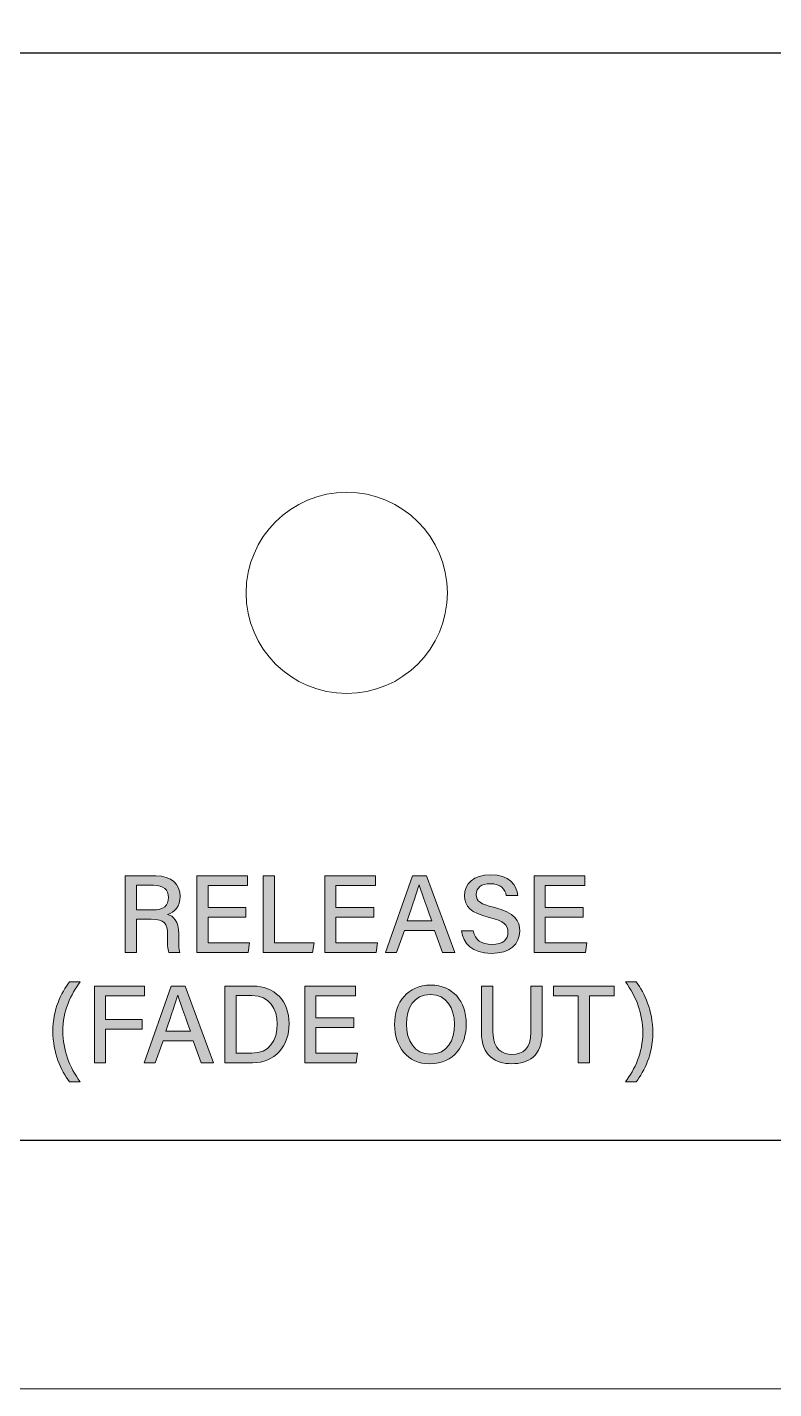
# Model space of a CAD drawing. Header units: millimetres. Extents: x 0 to 175, y 279 to 475.
# Drawn here: x 37.76 to 64.02, y 279.4 to 327.3 of the extents above; entities that cross this region are included whole.
import ezdxf

# ---------------------------------------------------------------- set-up
doc = ezdxf.new("R2010")
doc.units = ezdxf.units.MM
doc.header["$MEASUREMENT"] = 0
for name, color, linetype, lineweight in [('holes', 7, 'Continuous', 0), ('LINES', 7, 'Continuous', 0), ('new text', 7, 'Continuous', 0), ('outline', 7, 'Continuous', 0)]:
    doc.layers.add(name, color=color, linetype=linetype, lineweight=lineweight)

# ---------------------------------------------------------------- blocks, each defined once
blk = doc.blocks.new('Block_20')
at = {"layer": 'new text', "transparency": 33554687}
h = blk.add_hatch(color=7, dxfattribs=at)
h.dxf.hatch_style = 2
edge = h.paths.add_edge_path()
edge.add_spline(control_points=[(53.447, 295.509), (53.518, 295.195), (53.734, 295.031), (54.11, 295.031), (54.51, 295.031), (54.67, 295.214), (54.67, 295.458), (54.67, 295.719), (54.537, 295.86), (54.012, 295.986), (53.358, 296.144), (53.145, 296.371), (53.145, 296.747), (53.145, 297.16), (53.451, 297.485), (54.06, 297.485), (54.716, 297.485), (54.984, 297.112), (55.02, 296.75), (55.02, 296.75), (54.614, 296.75), (54.614, 296.75), (54.57, 296.976), (54.431, 297.169), (54.046, 297.169), (53.735, 297.169), (53.559, 297.031), (53.559, 296.787), (53.559, 296.546), (53.704, 296.451), (54.169, 296.339), (54.941, 296.152), (55.084, 295.854), (55.084, 295.502), (55.084, 295.056), (54.752, 294.716), (54.083, 294.716), (53.403, 294.716), (53.099, 295.08), (53.041, 295.509), (53.041, 295.509), (53.447, 295.509), (53.447, 295.509)], knot_values=[0, 0, 0, 0, 1, 1, 1, 2, 2, 2, 3, 3, 3, 4, 4, 4, 5, 5, 5, 6, 6, 6, 7, 7, 7, 8, 8, 8, 9, 9, 9, 10, 10, 10, 11, 11, 11, 12, 12, 12, 13, 13, 13, 14, 14, 14, 14], degree=3, periodic=0)
h = blk.add_hatch(color=7, dxfattribs=at)
h.dxf.hatch_style = 2
edge = h.paths.add_edge_path()
edge.add_spline(control_points=[(41.597, 296.249), (41.597, 296.249), (42.165, 296.249), (42.165, 296.249), (42.559, 296.249), (42.729, 296.398), (42.729, 296.686), (42.729, 296.96), (42.551, 297.115), (42.2, 297.115), (42.2, 297.115), (41.597, 297.115), (41.597, 297.115), (41.597, 297.115), (41.597, 296.249), (41.597, 296.249)], knot_values=[0, 0, 0, 0, 1, 1, 1, 2, 2, 2, 3, 3, 3, 4, 4, 4, 5, 5, 5, 5], degree=3, periodic=0)
edge = h.paths.add_edge_path()
edge.add_spline(control_points=[(41.597, 295.918), (41.597, 295.918), (41.597, 294.751), (41.597, 294.751), (41.597, 294.751), (41.202, 294.751), (41.202, 294.751), (41.202, 294.751), (41.202, 297.446), (41.202, 297.446), (41.202, 297.446), (42.28, 297.446), (42.28, 297.446), (42.84, 297.446), (43.14, 297.142), (43.14, 296.722), (43.14, 296.369), (42.939, 296.16), (42.693, 296.087), (42.897, 296.03), (43.09, 295.87), (43.09, 295.4), (43.09, 295.4), (43.09, 295.281), (43.09, 295.281), (43.09, 295.096), (43.083, 294.866), (43.127, 294.751), (43.127, 294.751), (42.74, 294.751), (42.74, 294.751), (42.692, 294.867), (42.693, 295.076), (42.693, 295.335), (42.693, 295.335), (42.693, 295.389), (42.693, 295.389), (42.693, 295.756), (42.591, 295.918), (42.116, 295.918), (42.116, 295.918), (41.597, 295.918), (41.597, 295.918)], knot_values=[0, 0, 0, 0, 1, 1, 1, 2, 2, 2, 3, 3, 3, 4, 4, 4, 5, 5, 5, 6, 6, 6, 7, 7, 7, 8, 8, 8, 9, 9, 9, 10, 10, 10, 11, 11, 11, 12, 12, 12, 13, 13, 13, 14, 14, 14, 14], degree=3, periodic=0)
h = blk.add_hatch(color=7, dxfattribs=at)
h.dxf.hatch_style = 2
edge = h.paths.add_edge_path()
edge.add_spline(control_points=[(45.45, 295.992), (45.45, 295.992), (44.119, 295.992), (44.119, 295.992), (44.119, 295.992), (44.119, 295.089), (44.119, 295.089), (44.119, 295.089), (45.582, 295.089), (45.582, 295.089), (45.582, 295.089), (45.532, 294.751), (45.532, 294.751), (45.532, 294.751), (43.728, 294.751), (43.728, 294.751), (43.728, 294.751), (43.728, 297.446), (43.728, 297.446), (43.728, 297.446), (45.513, 297.446), (45.513, 297.446), (45.513, 297.446), (45.513, 297.108), (45.513, 297.108), (45.513, 297.108), (44.119, 297.108), (44.119, 297.108), (44.119, 297.108), (44.119, 296.331), (44.119, 296.331), (44.119, 296.331), (45.45, 296.331), (45.45, 296.331), (45.45, 296.331), (45.45, 295.992), (45.45, 295.992)], knot_values=[0, 0, 0, 0, 1, 1, 1, 2, 2, 2, 3, 3, 3, 4, 4, 4, 5, 5, 5, 6, 6, 6, 7, 7, 7, 8, 8, 8, 9, 9, 9, 10, 10, 10, 11, 11, 11, 12, 12, 12, 12], degree=3, periodic=0)
h = blk.add_hatch(color=7, dxfattribs=at)
h.dxf.hatch_style = 2
edge = h.paths.add_edge_path()
edge.add_spline(control_points=[(46.056, 297.446), (46.056, 297.446), (46.456, 297.446), (46.456, 297.446), (46.456, 297.446), (46.456, 295.089), (46.456, 295.089), (46.456, 295.089), (47.85, 295.089), (47.85, 295.089), (47.85, 295.089), (47.798, 294.751), (47.798, 294.751), (47.798, 294.751), (46.056, 294.751), (46.056, 294.751), (46.056, 294.751), (46.056, 297.446), (46.056, 297.446)], knot_values=[0, 0, 0, 0, 1, 1, 1, 2, 2, 2, 3, 3, 3, 4, 4, 4, 5, 5, 5, 6, 6, 6, 6], degree=3, periodic=0)
h = blk.add_hatch(color=7, dxfattribs=at)
h.dxf.hatch_style = 2
edge = h.paths.add_edge_path()
edge.add_spline(control_points=[(49.952, 295.992), (49.952, 295.992), (48.621, 295.992), (48.621, 295.992), (48.621, 295.992), (48.621, 295.089), (48.621, 295.089), (48.621, 295.089), (50.084, 295.089), (50.084, 295.089), (50.084, 295.089), (50.033, 294.751), (50.033, 294.751), (50.033, 294.751), (48.23, 294.751), (48.23, 294.751), (48.23, 294.751), (48.23, 297.446), (48.23, 297.446), (48.23, 297.446), (50.015, 297.446), (50.015, 297.446), (50.015, 297.446), (50.015, 297.108), (50.015, 297.108), (50.015, 297.108), (48.621, 297.108), (48.621, 297.108), (48.621, 297.108), (48.621, 296.331), (48.621, 296.331), (48.621, 296.331), (49.952, 296.331), (49.952, 296.331), (49.952, 296.331), (49.952, 295.992), (49.952, 295.992)], knot_values=[0, 0, 0, 0, 1, 1, 1, 2, 2, 2, 3, 3, 3, 4, 4, 4, 5, 5, 5, 6, 6, 6, 7, 7, 7, 8, 8, 8, 9, 9, 9, 10, 10, 10, 11, 11, 11, 12, 12, 12, 12], degree=3, periodic=0)
h = blk.add_hatch(color=7, dxfattribs=at)
h.dxf.hatch_style = 2
edge = h.paths.add_edge_path()
edge.add_spline(control_points=[(51.99, 295.863), (51.746, 296.545), (51.608, 296.919), (51.548, 297.131), (51.548, 297.131), (51.544, 297.131), (51.544, 297.131), (51.478, 296.896), (51.325, 296.446), (51.128, 295.863), (51.128, 295.863), (51.99, 295.863), (51.99, 295.863)], knot_values=[0, 0, 0, 0, 1, 1, 1, 2, 2, 2, 3, 3, 3, 4, 4, 4, 4], degree=3, periodic=0)
edge = h.paths.add_edge_path()
edge.add_spline(control_points=[(51.03, 295.524), (51.03, 295.524), (50.755, 294.751), (50.755, 294.751), (50.755, 294.751), (50.358, 294.751), (50.358, 294.751), (50.358, 294.751), (51.309, 297.446), (51.309, 297.446), (51.309, 297.446), (51.805, 297.446), (51.805, 297.446), (51.805, 297.446), (52.797, 294.751), (52.797, 294.751), (52.797, 294.751), (52.373, 294.751), (52.373, 294.751), (52.373, 294.751), (52.088, 295.524), (52.088, 295.524), (52.088, 295.524), (51.03, 295.524), (51.03, 295.524)], knot_values=[0, 0, 0, 0, 1, 1, 1, 2, 2, 2, 3, 3, 3, 4, 4, 4, 5, 5, 5, 6, 6, 6, 7, 7, 7, 8, 8, 8, 8], degree=3, periodic=0)
h = blk.add_hatch(color=7, dxfattribs=at)
h.dxf.hatch_style = 2
edge = h.paths.add_edge_path()
edge.add_spline(control_points=[(57.313, 295.992), (57.313, 295.992), (55.982, 295.992), (55.982, 295.992), (55.982, 295.992), (55.982, 295.089), (55.982, 295.089), (55.982, 295.089), (57.445, 295.089), (57.445, 295.089), (57.445, 295.089), (57.395, 294.751), (57.395, 294.751), (57.395, 294.751), (55.591, 294.751), (55.591, 294.751), (55.591, 294.751), (55.591, 297.446), (55.591, 297.446), (55.591, 297.446), (57.376, 297.446), (57.376, 297.446), (57.376, 297.446), (57.376, 297.108), (57.376, 297.108), (57.376, 297.108), (55.982, 297.108), (55.982, 297.108), (55.982, 297.108), (55.982, 296.331), (55.982, 296.331), (55.982, 296.331), (57.313, 296.331), (57.313, 296.331), (57.313, 296.331), (57.313, 295.992), (57.313, 295.992)], knot_values=[0, 0, 0, 0, 1, 1, 1, 2, 2, 2, 3, 3, 3, 4, 4, 4, 5, 5, 5, 6, 6, 6, 7, 7, 7, 8, 8, 8, 9, 9, 9, 10, 10, 10, 11, 11, 11, 12, 12, 12, 12], degree=3, periodic=0)
h = blk.add_hatch(color=7, dxfattribs=at)
h.dxf.hatch_style = 2
edge = h.paths.add_edge_path()
edge.add_spline(control_points=[(39.624, 293.715), (39.29, 293.277), (39.012, 292.695), (39.012, 291.979), (39.012, 291.325), (39.238, 290.714), (39.624, 290.2), (39.624, 290.2), (39.242, 290.2), (39.242, 290.2), (38.945, 290.6), (38.661, 291.205), (38.661, 291.983), (38.661, 292.753), (38.953, 293.327), (39.242, 293.715), (39.242, 293.715), (39.624, 293.715), (39.624, 293.715)], knot_values=[0, 0, 0, 0, 1, 1, 1, 2, 2, 2, 3, 3, 3, 4, 4, 4, 5, 5, 5, 6, 6, 6, 6], degree=3, periodic=0)
h = blk.add_hatch(color=7, dxfattribs=at)
h.dxf.hatch_style = 2
edge = h.paths.add_edge_path()
edge.add_spline(control_points=[(58.804, 290.2), (59.137, 290.638), (59.416, 291.22), (59.416, 291.935), (59.416, 292.59), (59.189, 293.201), (58.804, 293.715), (58.804, 293.715), (59.185, 293.715), (59.185, 293.715), (59.482, 293.315), (59.767, 292.71), (59.767, 291.932), (59.767, 291.162), (59.475, 290.587), (59.185, 290.2), (59.185, 290.2), (58.804, 290.2), (58.804, 290.2)], knot_values=[0, 0, 0, 0, 1, 1, 1, 2, 2, 2, 3, 3, 3, 4, 4, 4, 5, 5, 5, 6, 6, 6, 6], degree=3, periodic=0)
h = blk.add_hatch(color=7, dxfattribs=at)
h.dxf.hatch_style = 2
edge = h.paths.add_edge_path()
edge.add_spline(control_points=[(40.123, 293.566), (40.123, 293.566), (41.883, 293.566), (41.883, 293.566), (41.883, 293.566), (41.883, 293.227), (41.883, 293.227), (41.883, 293.227), (40.516, 293.227), (40.516, 293.227), (40.516, 293.227), (40.516, 292.393), (40.516, 292.393), (40.516, 292.393), (41.798, 292.393), (41.798, 292.393), (41.798, 292.393), (41.798, 292.054), (41.798, 292.054), (41.798, 292.054), (40.516, 292.054), (40.516, 292.054), (40.516, 292.054), (40.516, 290.87), (40.516, 290.87), (40.516, 290.87), (40.123, 290.87), (40.123, 290.87), (40.123, 290.87), (40.123, 293.566), (40.123, 293.566)], knot_values=[0, 0, 0, 0, 1, 1, 1, 2, 2, 2, 3, 3, 3, 4, 4, 4, 5, 5, 5, 6, 6, 6, 7, 7, 7, 8, 8, 8, 9, 9, 9, 10, 10, 10, 10], degree=3, periodic=0)
h = blk.add_hatch(color=7, dxfattribs=at)
h.dxf.hatch_style = 2
edge = h.paths.add_edge_path()
edge.add_spline(control_points=[(43.499, 291.982), (43.255, 292.664), (43.117, 293.038), (43.058, 293.251), (43.058, 293.251), (43.054, 293.251), (43.054, 293.251), (42.988, 293.015), (42.834, 292.565), (42.638, 291.982), (42.638, 291.982), (43.499, 291.982), (43.499, 291.982)], knot_values=[0, 0, 0, 0, 1, 1, 1, 2, 2, 2, 3, 3, 3, 4, 4, 4, 4], degree=3, periodic=0)
edge = h.paths.add_edge_path()
edge.add_spline(control_points=[(42.539, 291.644), (42.539, 291.644), (42.264, 290.87), (42.264, 290.87), (42.264, 290.87), (41.867, 290.87), (41.867, 290.87), (41.867, 290.87), (42.819, 293.566), (42.819, 293.566), (42.819, 293.566), (43.314, 293.566), (43.314, 293.566), (43.314, 293.566), (44.307, 290.87), (44.307, 290.87), (44.307, 290.87), (43.882, 290.87), (43.882, 290.87), (43.882, 290.87), (43.598, 291.644), (43.598, 291.644), (43.598, 291.644), (42.539, 291.644), (42.539, 291.644)], knot_values=[0, 0, 0, 0, 1, 1, 1, 2, 2, 2, 3, 3, 3, 4, 4, 4, 5, 5, 5, 6, 6, 6, 7, 7, 7, 8, 8, 8, 8], degree=3, periodic=0)
h = blk.add_hatch(color=7, dxfattribs=at)
h.dxf.hatch_style = 2
edge = h.paths.add_edge_path()
edge.add_spline(control_points=[(45.114, 291.205), (45.114, 291.205), (45.655, 291.205), (45.655, 291.205), (46.267, 291.205), (46.555, 291.646), (46.555, 292.24), (46.555, 292.755), (46.292, 293.231), (45.657, 293.231), (45.657, 293.231), (45.114, 293.231), (45.114, 293.231), (45.114, 293.231), (45.114, 291.205), (45.114, 291.205)], knot_values=[0, 0, 0, 0, 1, 1, 1, 2, 2, 2, 3, 3, 3, 4, 4, 4, 5, 5, 5, 5], degree=3, periodic=0)
edge = h.paths.add_edge_path()
edge.add_spline(control_points=[(44.714, 293.566), (44.714, 293.566), (45.697, 293.566), (45.697, 293.566), (46.46, 293.566), (46.973, 293.049), (46.973, 292.246), (46.973, 291.451), (46.473, 290.87), (45.683, 290.87), (45.683, 290.87), (44.714, 290.87), (44.714, 290.87), (44.714, 290.87), (44.714, 293.566), (44.714, 293.566)], knot_values=[0, 0, 0, 0, 1, 1, 1, 2, 2, 2, 3, 3, 3, 4, 4, 4, 5, 5, 5, 5], degree=3, periodic=0)
h = blk.add_hatch(color=7, dxfattribs=at)
h.dxf.hatch_style = 2
edge = h.paths.add_edge_path()
edge.add_spline(control_points=[(49.245, 292.112), (49.245, 292.112), (47.915, 292.112), (47.915, 292.112), (47.915, 292.112), (47.915, 291.209), (47.915, 291.209), (47.915, 291.209), (49.377, 291.209), (49.377, 291.209), (49.377, 291.209), (49.327, 290.87), (49.327, 290.87), (49.327, 290.87), (47.523, 290.87), (47.523, 290.87), (47.523, 290.87), (47.523, 293.566), (47.523, 293.566), (47.523, 293.566), (49.308, 293.566), (49.308, 293.566), (49.308, 293.566), (49.308, 293.227), (49.308, 293.227), (49.308, 293.227), (47.915, 293.227), (47.915, 293.227), (47.915, 293.227), (47.915, 292.45), (47.915, 292.45), (47.915, 292.45), (49.245, 292.45), (49.245, 292.45), (49.245, 292.45), (49.245, 292.112), (49.245, 292.112)], knot_values=[0, 0, 0, 0, 1, 1, 1, 2, 2, 2, 3, 3, 3, 4, 4, 4, 5, 5, 5, 6, 6, 6, 7, 7, 7, 8, 8, 8, 9, 9, 9, 10, 10, 10, 11, 11, 11, 12, 12, 12, 12], degree=3, periodic=0)
h = blk.add_hatch(color=7, dxfattribs=at)
h.dxf.hatch_style = 2
edge = h.paths.add_edge_path()
edge.add_spline(control_points=[(51.1, 292.23), (51.1, 291.658), (51.385, 291.168), (51.945, 291.168), (52.551, 291.168), (52.788, 291.669), (52.788, 292.226), (52.788, 292.794), (52.519, 293.268), (51.944, 293.268), (51.357, 293.268), (51.1, 292.795), (51.1, 292.23)], knot_values=[0, 0, 0, 0, 1, 1, 1, 2, 2, 2, 3, 3, 3, 4, 4, 4, 4], degree=3, periodic=0)
edge = h.paths.add_edge_path()
edge.add_spline(control_points=[(53.205, 292.232), (53.205, 291.489), (52.783, 290.832), (51.929, 290.832), (51.125, 290.832), (50.683, 291.445), (50.683, 292.218), (50.683, 292.992), (51.141, 293.604), (51.961, 293.604), (52.726, 293.604), (53.205, 293.038), (53.205, 292.232)], knot_values=[0, 0, 0, 0, 1, 1, 1, 2, 2, 2, 3, 3, 3, 4, 4, 4, 4], degree=3, periodic=0)
h = blk.add_hatch(color=7, dxfattribs=at)
h.dxf.hatch_style = 2
edge = h.paths.add_edge_path()
edge.add_spline(control_points=[(54.145, 293.566), (54.145, 293.566), (54.145, 291.947), (54.145, 291.947), (54.145, 291.332), (54.479, 291.164), (54.814, 291.164), (55.204, 291.164), (55.475, 291.349), (55.475, 291.947), (55.475, 291.947), (55.475, 293.566), (55.475, 293.566), (55.475, 293.566), (55.877, 293.566), (55.877, 293.566), (55.877, 293.566), (55.877, 291.967), (55.877, 291.967), (55.877, 291.084), (55.383, 290.836), (54.806, 290.836), (54.235, 290.836), (53.741, 291.102), (53.741, 291.945), (53.741, 291.945), (53.741, 293.566), (53.741, 293.566), (53.741, 293.566), (54.145, 293.566), (54.145, 293.566)], knot_values=[0, 0, 0, 0, 1, 1, 1, 2, 2, 2, 3, 3, 3, 4, 4, 4, 5, 5, 5, 6, 6, 6, 7, 7, 7, 8, 8, 8, 9, 9, 9, 10, 10, 10, 10], degree=3, periodic=0)
h = blk.add_hatch(color=7, dxfattribs=at)
h.dxf.hatch_style = 2
edge = h.paths.add_edge_path()
edge.add_spline(control_points=[(57.14, 293.227), (57.14, 293.227), (56.279, 293.227), (56.279, 293.227), (56.279, 293.227), (56.279, 293.566), (56.279, 293.566), (56.279, 293.566), (58.404, 293.566), (58.404, 293.566), (58.404, 293.566), (58.404, 293.227), (58.404, 293.227), (58.404, 293.227), (57.543, 293.227), (57.543, 293.227), (57.543, 293.227), (57.543, 290.87), (57.543, 290.87), (57.543, 290.87), (57.14, 290.87), (57.14, 290.87), (57.14, 290.87), (57.14, 293.227), (57.14, 293.227)], knot_values=[0, 0, 0, 0, 1, 1, 1, 2, 2, 2, 3, 3, 3, 4, 4, 4, 5, 5, 5, 6, 6, 6, 7, 7, 7, 8, 8, 8, 8], degree=3, periodic=0)
at = {"layer": 'new text'}
for points, knots in [([(53.447, 295.509), (53.518, 295.195), (53.734, 295.031), (54.11, 295.031), (54.51, 295.031), (54.67, 295.214), (54.67, 295.458), (54.67, 295.719), (54.537, 295.86), (54.012, 295.986), (53.358, 296.144), (53.145, 296.371), (53.145, 296.747), (53.145, 297.16), (53.451, 297.485), (54.06, 297.485), (54.716, 297.485), (54.984, 297.112), (55.02, 296.75), (55.02, 296.75), (54.614, 296.75), (54.614, 296.75), (54.57, 296.976), (54.431, 297.169), (54.046, 297.169), (53.735, 297.169), (53.559, 297.031), (53.559, 296.787), (53.559, 296.546), (53.704, 296.451), (54.169, 296.339), (54.941, 296.152), (55.084, 295.854), (55.084, 295.502), (55.084, 295.056), (54.752, 294.716), (54.083, 294.716), (53.403, 294.716), (53.099, 295.08), (53.041, 295.509), (53.041, 295.509), (53.447, 295.509), (53.447, 295.509)], [0, 0, 0, 0, 1, 1, 1, 2, 2, 2, 3, 3, 3, 4, 4, 4, 5, 5, 5, 6, 6, 6, 7, 7, 7, 8, 8, 8, 9, 9, 9, 10, 10, 10, 11, 11, 11, 12, 12, 12, 13, 13, 13, 14, 14, 14, 14]), ([(41.597, 295.918), (41.597, 295.918), (41.597, 294.751), (41.597, 294.751), (41.597, 294.751), (41.202, 294.751), (41.202, 294.751), (41.202, 294.751), (41.202, 297.446), (41.202, 297.446), (41.202, 297.446), (42.28, 297.446), (42.28, 297.446), (42.84, 297.446), (43.14, 297.142), (43.14, 296.722), (43.14, 296.369), (42.939, 296.16), (42.693, 296.087), (42.897, 296.03), (43.09, 295.87), (43.09, 295.4), (43.09, 295.4), (43.09, 295.281), (43.09, 295.281), (43.09, 295.096), (43.083, 294.866), (43.127, 294.751), (43.127, 294.751), (42.74, 294.751), (42.74, 294.751), (42.692, 294.867), (42.693, 295.076), (42.693, 295.335), (42.693, 295.335), (42.693, 295.389), (42.693, 295.389), (42.693, 295.756), (42.591, 295.918), (42.116, 295.918), (42.116, 295.918), (41.597, 295.918), (41.597, 295.918)], [0, 0, 0, 0, 1, 1, 1, 2, 2, 2, 3, 3, 3, 4, 4, 4, 5, 5, 5, 6, 6, 6, 7, 7, 7, 8, 8, 8, 9, 9, 9, 10, 10, 10, 11, 11, 11, 12, 12, 12, 13, 13, 13, 14, 14, 14, 14]), ([(41.597, 296.249), (41.597, 296.249), (42.165, 296.249), (42.165, 296.249), (42.559, 296.249), (42.729, 296.398), (42.729, 296.686), (42.729, 296.96), (42.551, 297.115), (42.2, 297.115), (42.2, 297.115), (41.597, 297.115), (41.597, 297.115), (41.597, 297.115), (41.597, 296.249), (41.597, 296.249)], [0, 0, 0, 0, 1, 1, 1, 2, 2, 2, 3, 3, 3, 4, 4, 4, 5, 5, 5, 5]), ([(45.45, 295.992), (45.45, 295.992), (44.119, 295.992), (44.119, 295.992), (44.119, 295.992), (44.119, 295.089), (44.119, 295.089), (44.119, 295.089), (45.582, 295.089), (45.582, 295.089), (45.582, 295.089), (45.532, 294.751), (45.532, 294.751), (45.532, 294.751), (43.728, 294.751), (43.728, 294.751), (43.728, 294.751), (43.728, 297.446), (43.728, 297.446), (43.728, 297.446), (45.513, 297.446), (45.513, 297.446), (45.513, 297.446), (45.513, 297.108), (45.513, 297.108), (45.513, 297.108), (44.119, 297.108), (44.119, 297.108), (44.119, 297.108), (44.119, 296.331), (44.119, 296.331), (44.119, 296.331), (45.45, 296.331), (45.45, 296.331), (45.45, 296.331), (45.45, 295.992), (45.45, 295.992)], [0, 0, 0, 0, 1, 1, 1, 2, 2, 2, 3, 3, 3, 4, 4, 4, 5, 5, 5, 6, 6, 6, 7, 7, 7, 8, 8, 8, 9, 9, 9, 10, 10, 10, 11, 11, 11, 12, 12, 12, 12]), ([(46.056, 297.446), (46.056, 297.446), (46.456, 297.446), (46.456, 297.446), (46.456, 297.446), (46.456, 295.089), (46.456, 295.089), (46.456, 295.089), (47.85, 295.089), (47.85, 295.089), (47.85, 295.089), (47.798, 294.751), (47.798, 294.751), (47.798, 294.751), (46.056, 294.751), (46.056, 294.751), (46.056, 294.751), (46.056, 297.446), (46.056, 297.446)], [0, 0, 0, 0, 1, 1, 1, 2, 2, 2, 3, 3, 3, 4, 4, 4, 5, 5, 5, 6, 6, 6, 6]), ([(49.952, 295.992), (49.952, 295.992), (48.621, 295.992), (48.621, 295.992), (48.621, 295.992), (48.621, 295.089), (48.621, 295.089), (48.621, 295.089), (50.084, 295.089), (50.084, 295.089), (50.084, 295.089), (50.033, 294.751), (50.033, 294.751), (50.033, 294.751), (48.23, 294.751), (48.23, 294.751), (48.23, 294.751), (48.23, 297.446), (48.23, 297.446), (48.23, 297.446), (50.015, 297.446), (50.015, 297.446), (50.015, 297.446), (50.015, 297.108), (50.015, 297.108), (50.015, 297.108), (48.621, 297.108), (48.621, 297.108), (48.621, 297.108), (48.621, 296.331), (48.621, 296.331), (48.621, 296.331), (49.952, 296.331), (49.952, 296.331), (49.952, 296.331), (49.952, 295.992), (49.952, 295.992)], [0, 0, 0, 0, 1, 1, 1, 2, 2, 2, 3, 3, 3, 4, 4, 4, 5, 5, 5, 6, 6, 6, 7, 7, 7, 8, 8, 8, 9, 9, 9, 10, 10, 10, 11, 11, 11, 12, 12, 12, 12]), ([(51.03, 295.524), (51.03, 295.524), (50.755, 294.751), (50.755, 294.751), (50.755, 294.751), (50.358, 294.751), (50.358, 294.751), (50.358, 294.751), (51.309, 297.446), (51.309, 297.446), (51.309, 297.446), (51.805, 297.446), (51.805, 297.446), (51.805, 297.446), (52.797, 294.751), (52.797, 294.751), (52.797, 294.751), (52.373, 294.751), (52.373, 294.751), (52.373, 294.751), (52.088, 295.524), (52.088, 295.524), (52.088, 295.524), (51.03, 295.524), (51.03, 295.524)], [0, 0, 0, 0, 1, 1, 1, 2, 2, 2, 3, 3, 3, 4, 4, 4, 5, 5, 5, 6, 6, 6, 7, 7, 7, 8, 8, 8, 8]), ([(51.99, 295.863), (51.746, 296.545), (51.608, 296.919), (51.548, 297.131), (51.548, 297.131), (51.544, 297.131), (51.544, 297.131), (51.478, 296.896), (51.325, 296.446), (51.128, 295.863), (51.128, 295.863), (51.99, 295.863), (51.99, 295.863)], [0, 0, 0, 0, 1, 1, 1, 2, 2, 2, 3, 3, 3, 4, 4, 4, 4]), ([(57.313, 295.992), (57.313, 295.992), (55.982, 295.992), (55.982, 295.992), (55.982, 295.992), (55.982, 295.089), (55.982, 295.089), (55.982, 295.089), (57.445, 295.089), (57.445, 295.089), (57.445, 295.089), (57.395, 294.751), (57.395, 294.751), (57.395, 294.751), (55.591, 294.751), (55.591, 294.751), (55.591, 294.751), (55.591, 297.446), (55.591, 297.446), (55.591, 297.446), (57.376, 297.446), (57.376, 297.446), (57.376, 297.446), (57.376, 297.108), (57.376, 297.108), (57.376, 297.108), (55.982, 297.108), (55.982, 297.108), (55.982, 297.108), (55.982, 296.331), (55.982, 296.331), (55.982, 296.331), (57.313, 296.331), (57.313, 296.331), (57.313, 296.331), (57.313, 295.992), (57.313, 295.992)], [0, 0, 0, 0, 1, 1, 1, 2, 2, 2, 3, 3, 3, 4, 4, 4, 5, 5, 5, 6, 6, 6, 7, 7, 7, 8, 8, 8, 9, 9, 9, 10, 10, 10, 11, 11, 11, 12, 12, 12, 12]), ([(39.624, 293.715), (39.29, 293.277), (39.012, 292.695), (39.012, 291.979), (39.012, 291.325), (39.238, 290.714), (39.624, 290.2), (39.624, 290.2), (39.242, 290.2), (39.242, 290.2), (38.945, 290.6), (38.661, 291.205), (38.661, 291.983), (38.661, 292.753), (38.953, 293.327), (39.242, 293.715), (39.242, 293.715), (39.624, 293.715), (39.624, 293.715)], [0, 0, 0, 0, 1, 1, 1, 2, 2, 2, 3, 3, 3, 4, 4, 4, 5, 5, 5, 6, 6, 6, 6]), ([(58.804, 290.2), (59.137, 290.638), (59.416, 291.22), (59.416, 291.935), (59.416, 292.59), (59.189, 293.201), (58.804, 293.715), (58.804, 293.715), (59.185, 293.715), (59.185, 293.715), (59.482, 293.315), (59.767, 292.71), (59.767, 291.932), (59.767, 291.162), (59.475, 290.587), (59.185, 290.2), (59.185, 290.2), (58.804, 290.2), (58.804, 290.2)], [0, 0, 0, 0, 1, 1, 1, 2, 2, 2, 3, 3, 3, 4, 4, 4, 5, 5, 5, 6, 6, 6, 6]), ([(40.123, 293.566), (40.123, 293.566), (41.883, 293.566), (41.883, 293.566), (41.883, 293.566), (41.883, 293.227), (41.883, 293.227), (41.883, 293.227), (40.516, 293.227), (40.516, 293.227), (40.516, 293.227), (40.516, 292.393), (40.516, 292.393), (40.516, 292.393), (41.798, 292.393), (41.798, 292.393), (41.798, 292.393), (41.798, 292.054), (41.798, 292.054), (41.798, 292.054), (40.516, 292.054), (40.516, 292.054), (40.516, 292.054), (40.516, 290.87), (40.516, 290.87), (40.516, 290.87), (40.123, 290.87), (40.123, 290.87), (40.123, 290.87), (40.123, 293.566), (40.123, 293.566)], [0, 0, 0, 0, 1, 1, 1, 2, 2, 2, 3, 3, 3, 4, 4, 4, 5, 5, 5, 6, 6, 6, 7, 7, 7, 8, 8, 8, 9, 9, 9, 10, 10, 10, 10]), ([(42.539, 291.644), (42.539, 291.644), (42.264, 290.87), (42.264, 290.87), (42.264, 290.87), (41.867, 290.87), (41.867, 290.87), (41.867, 290.87), (42.819, 293.566), (42.819, 293.566), (42.819, 293.566), (43.314, 293.566), (43.314, 293.566), (43.314, 293.566), (44.307, 290.87), (44.307, 290.87), (44.307, 290.87), (43.882, 290.87), (43.882, 290.87), (43.882, 290.87), (43.598, 291.644), (43.598, 291.644), (43.598, 291.644), (42.539, 291.644), (42.539, 291.644)], [0, 0, 0, 0, 1, 1, 1, 2, 2, 2, 3, 3, 3, 4, 4, 4, 5, 5, 5, 6, 6, 6, 7, 7, 7, 8, 8, 8, 8]), ([(43.499, 291.982), (43.255, 292.664), (43.117, 293.038), (43.058, 293.251), (43.058, 293.251), (43.054, 293.251), (43.054, 293.251), (42.988, 293.015), (42.834, 292.565), (42.638, 291.982), (42.638, 291.982), (43.499, 291.982), (43.499, 291.982)], [0, 0, 0, 0, 1, 1, 1, 2, 2, 2, 3, 3, 3, 4, 4, 4, 4]), ([(44.714, 293.566), (44.714, 293.566), (45.697, 293.566), (45.697, 293.566), (46.46, 293.566), (46.973, 293.049), (46.973, 292.246), (46.973, 291.451), (46.473, 290.87), (45.683, 290.87), (45.683, 290.87), (44.714, 290.87), (44.714, 290.87), (44.714, 290.87), (44.714, 293.566), (44.714, 293.566)], [0, 0, 0, 0, 1, 1, 1, 2, 2, 2, 3, 3, 3, 4, 4, 4, 5, 5, 5, 5]), ([(45.114, 291.205), (45.114, 291.205), (45.655, 291.205), (45.655, 291.205), (46.267, 291.205), (46.555, 291.646), (46.555, 292.24), (46.555, 292.755), (46.292, 293.231), (45.657, 293.231), (45.657, 293.231), (45.114, 293.231), (45.114, 293.231), (45.114, 293.231), (45.114, 291.205), (45.114, 291.205)], [0, 0, 0, 0, 1, 1, 1, 2, 2, 2, 3, 3, 3, 4, 4, 4, 5, 5, 5, 5]), ([(49.245, 292.112), (49.245, 292.112), (47.915, 292.112), (47.915, 292.112), (47.915, 292.112), (47.915, 291.209), (47.915, 291.209), (47.915, 291.209), (49.377, 291.209), (49.377, 291.209), (49.377, 291.209), (49.327, 290.87), (49.327, 290.87), (49.327, 290.87), (47.523, 290.87), (47.523, 290.87), (47.523, 290.87), (47.523, 293.566), (47.523, 293.566), (47.523, 293.566), (49.308, 293.566), (49.308, 293.566), (49.308, 293.566), (49.308, 293.227), (49.308, 293.227), (49.308, 293.227), (47.915, 293.227), (47.915, 293.227), (47.915, 293.227), (47.915, 292.45), (47.915, 292.45), (47.915, 292.45), (49.245, 292.45), (49.245, 292.45), (49.245, 292.45), (49.245, 292.112), (49.245, 292.112)], [0, 0, 0, 0, 1, 1, 1, 2, 2, 2, 3, 3, 3, 4, 4, 4, 5, 5, 5, 6, 6, 6, 7, 7, 7, 8, 8, 8, 9, 9, 9, 10, 10, 10, 11, 11, 11, 12, 12, 12, 12]), ([(53.205, 292.232), (53.205, 291.489), (52.783, 290.832), (51.929, 290.832), (51.125, 290.832), (50.683, 291.445), (50.683, 292.218), (50.683, 292.992), (51.141, 293.604), (51.961, 293.604), (52.726, 293.604), (53.205, 293.038), (53.205, 292.232)], [0, 0, 0, 0, 1, 1, 1, 2, 2, 2, 3, 3, 3, 4, 4, 4, 4]), ([(51.1, 292.23), (51.1, 291.658), (51.385, 291.168), (51.945, 291.168), (52.551, 291.168), (52.788, 291.669), (52.788, 292.226), (52.788, 292.794), (52.519, 293.268), (51.944, 293.268), (51.357, 293.268), (51.1, 292.795), (51.1, 292.23)], [0, 0, 0, 0, 1, 1, 1, 2, 2, 2, 3, 3, 3, 4, 4, 4, 4]), ([(54.145, 293.566), (54.145, 293.566), (54.145, 291.947), (54.145, 291.947), (54.145, 291.332), (54.479, 291.164), (54.814, 291.164), (55.204, 291.164), (55.475, 291.349), (55.475, 291.947), (55.475, 291.947), (55.475, 293.566), (55.475, 293.566), (55.475, 293.566), (55.877, 293.566), (55.877, 293.566), (55.877, 293.566), (55.877, 291.967), (55.877, 291.967), (55.877, 291.084), (55.383, 290.836), (54.806, 290.836), (54.235, 290.836), (53.741, 291.102), (53.741, 291.945), (53.741, 291.945), (53.741, 293.566), (53.741, 293.566), (53.741, 293.566), (54.145, 293.566), (54.145, 293.566)], [0, 0, 0, 0, 1, 1, 1, 2, 2, 2, 3, 3, 3, 4, 4, 4, 5, 5, 5, 6, 6, 6, 7, 7, 7, 8, 8, 8, 9, 9, 9, 10, 10, 10, 10]), ([(57.14, 293.227), (57.14, 293.227), (56.279, 293.227), (56.279, 293.227), (56.279, 293.227), (56.279, 293.566), (56.279, 293.566), (56.279, 293.566), (58.404, 293.566), (58.404, 293.566), (58.404, 293.566), (58.404, 293.227), (58.404, 293.227), (58.404, 293.227), (57.543, 293.227), (57.543, 293.227), (57.543, 293.227), (57.543, 290.87), (57.543, 290.87), (57.543, 290.87), (57.14, 290.87), (57.14, 290.87), (57.14, 290.87), (57.14, 293.227), (57.14, 293.227)], [0, 0, 0, 0, 1, 1, 1, 2, 2, 2, 3, 3, 3, 4, 4, 4, 5, 5, 5, 6, 6, 6, 7, 7, 7, 8, 8, 8, 8])]:
    blk.add_open_spline(points, degree=3, knots=knots, dxfattribs=at)

msp = doc.modelspace()

# ---------------------------------------------------------------- linework, layer by layer
at = {"layer": 'holes', "color": 1, "lineweight": 9}
msp.add_circle((48.999, 307.401), 3.54, dxfattribs=at)
at = {"layer": 'LINES', "color": 7, "lineweight": 25}
msp.add_open_spline([(129.719, 288.15), (129.719, 288.15), (7.689, 288.15), (7.689, 288.15), (7.414, 288.15), (7.189, 288.375), (7.189, 288.65), (7.189, 288.65), (7.189, 325.892), (7.189, 325.892), (7.189, 326.167), (7.414, 326.392), (7.689, 326.392), (7.689, 326.392), (129.719, 326.392), (129.719, 326.392), (129.994, 326.392), (130.219, 326.167), (130.219, 325.892), (130.219, 325.892), (130.219, 288.65), (130.219, 288.65), (130.219, 288.375), (129.994, 288.15), (129.719, 288.15)], degree=3, knots=[0, 0, 0, 0, 1, 1, 1, 2, 2, 2, 3, 3, 3, 4, 4, 4, 5, 5, 5, 6, 6, 6, 7, 7, 7, 8, 8, 8, 8], dxfattribs=at)
at = {"layer": 'outline', "color": 7, "lineweight": 9}
msp.add_lwpolyline([(0, 475.399), (175.001, 475.399), (175.001, 279.4), (0, 279.4), (0, 300.401), (0, 475.399)], dxfattribs=at)

# ---------------------------------------------------------------- block references
at = {"layer": 'new text'}
msp.add_blockref('Block_20', (0, 0), dxfattribs=at)

doc.saveas('drawing.dxf')
